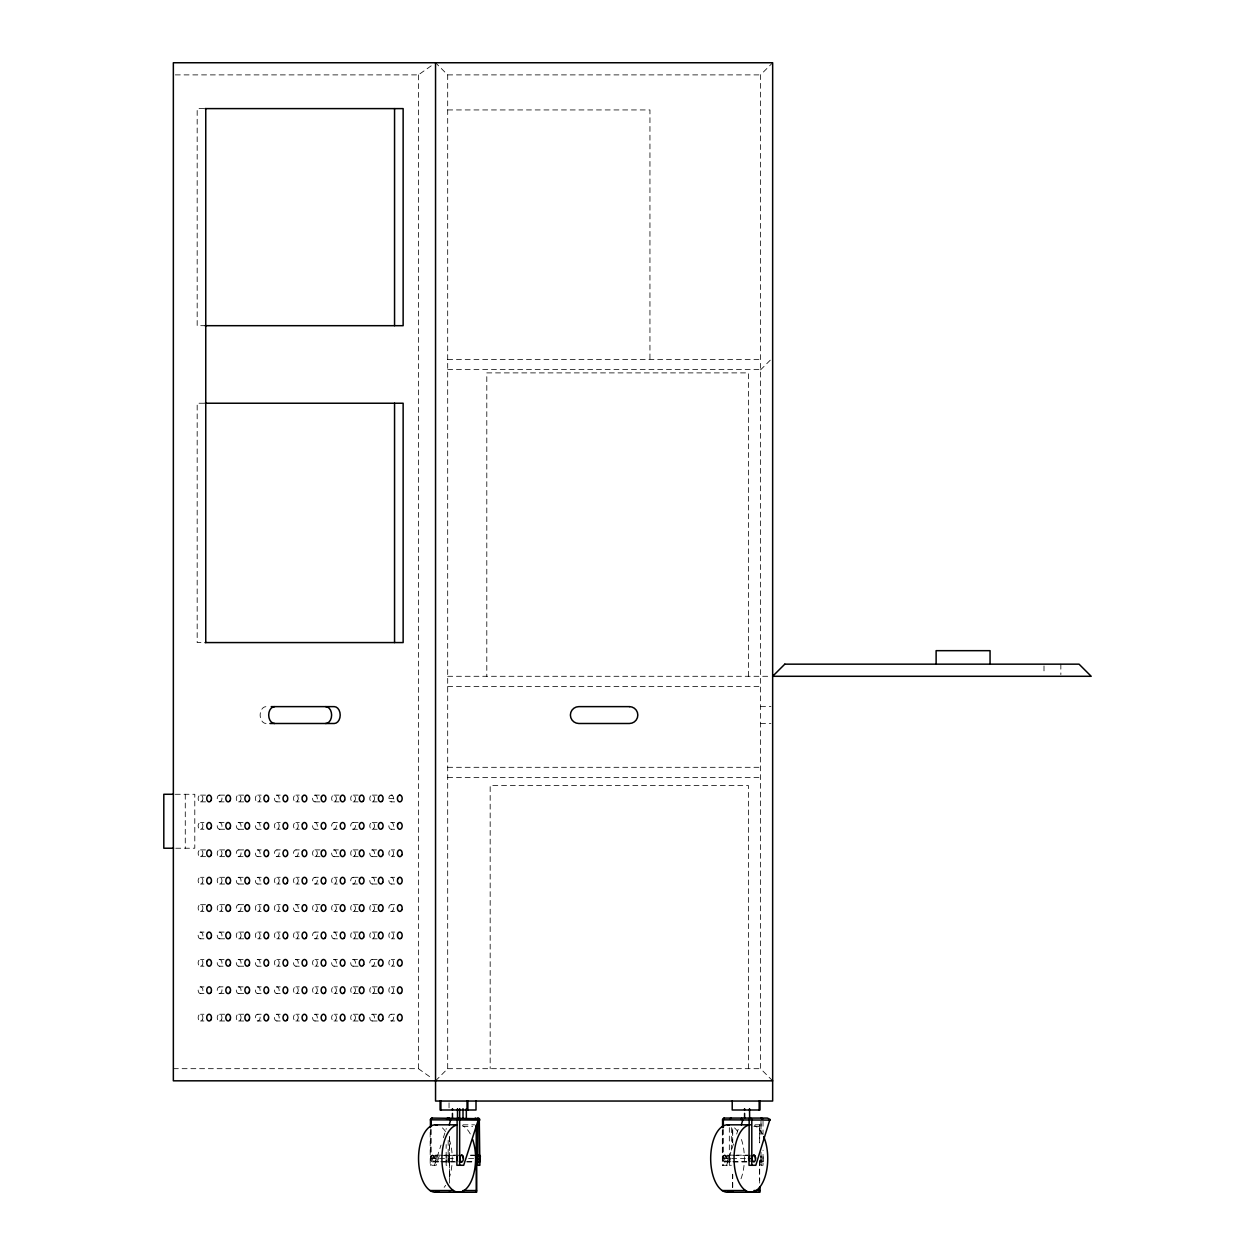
<?xml version="1.0" encoding="UTF-8"?>
<svg xmlns="http://www.w3.org/2000/svg" width="1255" height="1255" viewBox="0 0 1255 1255"><rect width="100%" height="100%" fill="white"/><g stroke="black" fill="none" stroke-linecap="round" stroke-linejoin="round"><path stroke-width="0.75" stroke-dasharray="5 3.75" d="M446.152 1161.659L446.152 1155.227M448.176 1159.024L448.176 1161.91L448.176 1160.749M448.176 1158.067L448.176 1155.165L448.176 1156.326M449.525 1156.875L449.525 1161.754M449.525 1183.12L449.525 1159.557M449.525 1157.518L449.51 1136.591M729.328 1155.73L729.328 1161.455L729.328 1160.42M732.7 1187.497L732.7 1174.46M732.685 1142.615L732.685 1127.884L732.7 1142.881M759.667 1183.12L759.667 1161.252M759.652 1142.615L759.667 1124.825L753.879 1124.825M761.016 1159.024L761.016 1161.91L761.016 1160.749M761.016 1158.067L761.016 1156.326M763.04 1161.659L763.04 1155.165L762.02 1155.165M763.04 1161.346L763.04 1160.42M434.497 1165.283L440.991 1145.078M443.344 1137.736L446.294 1128.543M439.203 1156.106L436.254 1165.283L430.198 1165.283L430.183 1129.516M726.629 1165.283L734.301 1141.407M736.669 1134.065L738.426 1128.543M730.739 1157.941L728.386 1165.283L722.331 1165.283L722.315 1129.516M772.656 1080.822L760.53 1068.68L760.53 74.892L772.656 62.75M435.548 1080.822L447.69 1068.68L447.69 74.892L435.548 62.75M760.53 369.896L772.656 357.801M175.308 74.892L418.386 74.892L433.995 63.848M447.69 74.892L760.53 74.892M204.047 108.605L197.176 108.605L197.176 325.688L205.757 325.688M447.69 109.938L649.949 109.938L649.949 359.401M447.69 359.401L760.53 359.401M447.69 369.519L760.53 369.519M204.047 403.232L197.176 403.232L197.176 642.576L204.047 642.576M447.69 676.288L770.931 676.288M447.69 686.407L760.53 686.407M760.53 706.628L770.931 706.628M760.53 723.492L770.931 723.492M447.69 767.307L760.53 767.307M447.69 777.425L760.53 777.425M175.292 794.274L194.792 794.274L194.792 848.223L175.292 848.223M200.518 795.121L205.663 795.121M219.594 795.121L224.739 795.121M238.654 795.121L243.799 795.121M257.73 795.121L261.166 795.121M276.79 795.121A3.373 2.385 -90 0 1 278.861 800.172A3.373 2.385 -90 0 1 274.735 800.172A3.373 2.385 -90 0 1 276.79 795.121L280.226 795.121M295.866 795.121L299.302 795.121M314.942 795.121A3.373 2.385 -90 0 1 316.997 800.172A3.373 2.385 -90 0 1 312.872 800.172A3.373 2.385 -90 0 1 314.942 795.121L320.088 795.121M334.003 795.121L339.148 795.121M353.079 795.121L358.224 795.121M372.139 795.121L377.3 795.121M394.65 801.867L391.215 801.867A3.373 2.385 90 0 1 388.83 798.494A3.373 2.385 -90 0 1 391.215 795.121L394.65 795.121M388.83 798.494L395.702 798.494M200.518 801.867L205.663 801.867M219.594 801.867A3.373 2.385 90 0 0 221.649 796.815A3.373 2.385 90 0 0 217.523 796.815A3.373 2.385 90 0 0 219.594 801.867L224.739 801.867M238.654 801.867L243.799 801.867M257.73 801.867L261.166 801.867M276.79 801.867L280.226 801.867M295.866 801.867L299.302 801.867M314.942 801.867L320.088 801.867M334.003 801.867L339.148 801.867M353.079 801.867L358.224 801.867M372.139 801.867L377.3 801.867M200.518 822.511L203.953 822.511M219.594 822.511A3.373 2.385 -90 0 1 221.649 827.563A3.373 2.385 -90 0 1 217.523 827.563A3.373 2.385 -90 0 1 219.594 822.511L224.739 822.511M238.654 822.511A3.373 2.385 -90 0 1 240.725 827.563A3.373 2.385 -90 0 1 236.599 827.563A3.373 2.385 -90 0 1 238.654 822.511L243.799 822.511M257.73 822.511A3.373 2.385 -90 0 1 259.785 827.563A3.373 2.385 -90 0 1 255.659 827.563A3.373 2.385 -90 0 1 257.73 822.511L261.166 822.511M276.79 822.511L280.226 822.511M295.866 822.511L299.302 822.511M314.942 822.511A3.373 2.385 -90 0 1 316.997 827.563A3.373 2.385 -90 0 1 312.872 827.563A3.373 2.385 -90 0 1 314.942 822.511L318.362 822.511M334.003 822.511L337.438 822.511M353.079 822.511L358.224 822.511M372.139 822.511L377.3 822.511M391.215 822.511A3.373 2.385 -90 0 1 393.286 827.563A3.373 2.385 -90 0 1 389.144 827.563A3.373 2.385 -90 0 1 391.215 822.511L394.65 822.511M200.518 829.257L203.953 829.257M219.594 829.257L224.739 829.257M238.654 829.257L243.799 829.257M257.73 829.257L261.166 829.257M276.79 829.257L280.226 829.257M295.866 829.257L299.302 829.257M314.942 829.257L318.362 829.257M334.003 829.257A3.373 2.385 90 0 0 336.073 824.19A3.373 2.385 90 0 0 331.947 824.19A3.373 2.385 90 0 0 334.003 829.257L337.438 829.257M353.079 829.257A3.373 2.385 90 0 0 355.134 824.19A3.373 2.385 90 0 0 351.008 824.19A3.373 2.385 90 0 0 353.079 829.257L358.224 829.257M372.139 829.257L377.3 829.257M391.215 829.257L394.65 829.257M200.518 849.902L205.663 849.902M219.594 849.902L224.739 849.902M238.654 849.902L243.799 849.902M257.73 849.902A3.373 2.385 -90 0 1 259.785 854.953A3.373 2.385 -90 0 1 255.659 854.953A3.373 2.385 -90 0 1 257.73 849.902L261.166 849.902M276.79 849.902L280.226 849.902M295.866 849.902L299.302 849.902M314.942 849.902L320.088 849.902M334.003 849.902A3.373 2.385 -90 0 1 336.073 854.953A3.373 2.385 -90 0 1 331.947 854.953A3.373 2.385 -90 0 1 334.003 849.902L339.148 849.902M353.079 849.902L358.224 849.902M372.139 849.902A3.373 2.385 -90 0 1 374.21 854.953A3.373 2.385 -90 0 1 370.084 854.953A3.373 2.385 -90 0 1 372.139 849.902L377.3 849.902M391.215 849.902L394.65 849.902M200.518 856.647L205.663 856.647M219.594 856.647L224.739 856.647M238.654 856.647A3.373 2.385 90 0 0 240.725 851.58A3.373 2.385 90 0 0 236.599 851.58A3.373 2.385 90 0 0 238.654 856.647L243.799 856.647M257.73 856.647L261.166 856.647M276.79 856.647A3.373 2.385 90 0 0 278.861 851.58A3.373 2.385 90 0 0 274.735 851.58A3.373 2.385 90 0 0 276.79 856.647L280.226 856.647M295.866 856.647A3.373 2.385 90 0 0 297.937 851.58A3.373 2.385 90 0 0 293.796 851.58A3.373 2.385 90 0 0 295.866 856.647L299.302 856.647M314.942 856.647L320.088 856.647M334.003 856.647L339.148 856.647M353.079 856.647L358.224 856.647M372.139 856.647L377.3 856.647M391.215 856.647L394.65 856.647M200.518 877.292L203.953 877.292M219.594 877.292L224.739 877.292M238.654 877.292A3.373 2.385 -90 0 1 240.725 882.343A3.373 2.385 -90 0 1 236.599 882.343A3.373 2.385 -90 0 1 238.654 877.292L243.799 877.292M257.73 877.292A3.373 2.385 -90 0 1 259.785 882.343A3.373 2.385 -90 0 1 255.659 882.343A3.373 2.385 -90 0 1 257.73 877.292L261.166 877.292M276.79 877.292L280.226 877.292M295.866 877.292L299.302 877.292M314.942 877.292L318.362 877.292M334.003 877.292L337.438 877.292M353.079 877.292L358.224 877.292M372.139 877.292A3.373 2.385 -90 0 1 374.21 882.343A3.373 2.385 -90 0 1 370.084 882.343A3.373 2.385 -90 0 1 372.139 877.292L377.3 877.292M391.215 877.292A3.373 2.385 -90 0 1 393.286 882.343A3.373 2.385 -90 0 1 389.144 882.343A3.373 2.385 -90 0 1 391.215 877.292L394.65 877.292M200.518 884.038L203.953 884.038M219.594 884.038L224.739 884.038M238.654 884.038L243.799 884.038M257.73 884.038L261.166 884.038M276.79 884.038L280.226 884.038M295.866 884.038L299.302 884.038M314.942 884.038A3.373 2.385 90 0 0 316.997 878.971A3.373 2.385 90 0 0 312.872 878.971A3.373 2.385 90 0 0 314.942 884.038L318.362 884.038M334.003 884.038L337.438 884.038M353.079 884.038A3.373 2.385 90 0 0 355.134 878.971A3.373 2.385 90 0 0 351.008 878.971A3.373 2.385 90 0 0 353.079 884.038L358.224 884.038M372.139 884.038L377.3 884.038M391.215 884.038L394.65 884.038M200.518 904.682L205.663 904.682M219.594 904.682L224.739 904.682M238.654 904.682L243.799 904.682M257.73 904.682L261.166 904.682M276.79 904.682L280.226 904.682M295.866 904.682A3.373 2.385 -90 0 1 297.937 909.734A3.373 2.385 -90 0 1 293.796 909.734A3.373 2.385 -90 0 1 295.866 904.682L299.302 904.682M314.942 904.682L320.088 904.682M334.003 904.682L339.148 904.682M353.079 904.682L358.224 904.682M372.139 904.682L377.3 904.682M391.215 904.682L394.65 904.682M200.518 911.428L203.953 911.428M219.594 911.428L223.013 911.428M238.654 911.428A3.373 2.385 90 0 0 240.725 906.361A3.373 2.385 90 0 0 236.599 906.361A3.373 2.385 90 0 0 238.654 911.428L243.799 911.428M257.73 911.428L261.166 911.428M276.79 911.428L280.226 911.428M295.866 911.428L299.302 911.428M314.942 911.428L318.362 911.428M334.003 911.428L337.438 911.428M353.079 911.428L358.224 911.428M372.139 911.428L377.3 911.428M391.215 911.428A3.373 2.385 90 0 0 393.286 906.361A3.373 2.385 90 0 0 389.144 906.361A3.373 2.385 90 0 0 391.215 911.428L394.65 911.428M200.518 932.073A3.373 2.385 -90 0 1 202.588 937.124A3.373 2.385 -90 0 1 198.447 937.124A3.373 2.385 -90 0 1 200.518 932.073L203.953 932.073M219.594 932.073A3.373 2.385 -90 0 1 221.649 937.124A3.373 2.385 -90 0 1 217.523 937.124A3.373 2.385 -90 0 1 219.594 932.073L224.739 932.073M238.654 932.073L243.799 932.073M257.73 932.073L261.166 932.073M276.79 932.073L280.226 932.073M295.866 932.073L299.302 932.073M314.942 932.073L318.362 932.073M334.003 932.073A3.373 2.385 -90 0 1 336.073 937.124A3.373 2.385 -90 0 1 331.947 937.124A3.373 2.385 -90 0 1 334.003 932.073L337.438 932.073M353.079 932.073L358.224 932.073M372.139 932.073L377.3 932.073M391.215 932.073L394.65 932.073M200.518 938.818L203.953 938.818M219.594 938.818L224.739 938.818M238.654 938.818L243.799 938.818M257.73 938.818L261.166 938.818M276.79 938.818L280.226 938.818M295.866 938.818L299.302 938.818M314.942 938.818A3.373 2.385 90 0 0 316.997 933.751A3.373 2.385 90 0 0 312.872 933.751A3.373 2.385 90 0 0 314.942 938.818L318.362 938.818M334.003 938.818L337.438 938.818M353.079 938.818L358.224 938.818M372.139 938.818L377.3 938.818M391.215 938.818L394.65 938.818M200.518 959.463L203.953 959.463M219.594 959.463A3.373 2.385 -90 0 1 221.649 964.515A3.373 2.385 -90 0 1 217.523 964.515A3.373 2.385 -90 0 1 219.594 959.463L224.739 959.463M238.654 959.463A3.373 2.385 -90 0 1 240.725 964.515A3.373 2.385 -90 0 1 236.599 964.515A3.373 2.385 -90 0 1 238.654 959.463L243.799 959.463M257.73 959.463A3.373 2.385 -90 0 1 259.785 964.515A3.373 2.385 -90 0 1 255.659 964.515A3.373 2.385 -90 0 1 257.73 959.463L261.166 959.463M276.79 959.463L280.226 959.463M295.866 959.463A3.373 2.385 -90 0 1 297.937 964.515A3.373 2.385 -90 0 1 293.796 964.515A3.373 2.385 -90 0 1 295.866 959.463L299.302 959.463M314.942 959.463L318.362 959.463M334.003 959.463A3.373 2.385 -90 0 1 336.073 964.515A3.373 2.385 -90 0 1 331.947 964.515A3.373 2.385 -90 0 1 334.003 959.463L337.438 959.463M353.079 959.463A3.373 2.385 -90 0 1 355.134 964.515A3.373 2.385 -90 0 1 351.008 964.515A3.373 2.385 -90 0 1 353.079 959.463L358.224 959.463M372.139 959.463L377.3 959.463M391.215 959.463L394.65 959.463M200.518 966.209L203.953 966.209M219.594 966.209L223.013 966.209M238.654 966.209L243.799 966.209M257.73 966.209L261.166 966.209M276.79 966.209L280.226 966.209M295.866 966.209L299.302 966.209M314.942 966.209L318.362 966.209M334.003 966.209L337.438 966.209M353.079 966.209L358.224 966.209M372.139 966.209A3.373 2.385 90 0 0 374.21 961.142A3.373 2.385 90 0 0 370.084 961.142A3.373 2.385 90 0 0 372.139 966.209L377.3 966.209M391.215 966.209L394.65 966.209M200.518 986.854A3.373 2.385 -90 0 1 202.588 991.905A3.373 2.385 -90 0 1 198.447 991.905A3.373 2.385 -90 0 1 200.518 986.854L203.953 986.854M219.594 986.854L223.013 986.854M238.654 986.854A3.373 2.385 -90 0 1 240.725 991.905A3.373 2.385 -90 0 1 236.599 991.905A3.373 2.385 -90 0 1 238.654 986.854L243.799 986.854M257.73 986.854A3.373 2.385 -90 0 1 259.785 991.905A3.373 2.385 -90 0 1 255.659 991.905A3.373 2.385 -90 0 1 257.73 986.854L261.166 986.854M276.79 986.854A3.373 2.385 -90 0 1 278.861 991.905A3.373 2.385 -90 0 1 274.735 991.905A3.373 2.385 -90 0 1 276.79 986.854L280.226 986.854M295.866 986.854L299.302 986.854M314.942 986.854L318.362 986.854M334.003 986.854L337.438 986.854M353.079 986.854L358.224 986.854M372.139 986.854L377.3 986.854M391.215 986.854L394.65 986.854M200.518 993.599L203.953 993.599M219.594 993.599A3.373 2.385 90 0 0 221.649 988.532A3.373 2.385 90 0 0 217.523 988.532A3.373 2.385 90 0 0 219.594 993.599L224.739 993.599M238.654 993.599L243.799 993.599M257.73 993.599L261.166 993.599M276.79 993.599L280.226 993.599M295.866 993.599L299.302 993.599M314.942 993.599L318.362 993.599M334.003 993.599L337.438 993.599M353.079 993.599L358.224 993.599M372.139 993.599L377.3 993.599M391.215 993.599L394.65 993.599M200.518 1014.244L203.953 1014.244M219.594 1014.244L224.739 1014.244M238.654 1014.244L243.799 1014.244M257.73 1014.244L261.166 1014.244M276.79 1014.244A3.373 2.385 -90 0 1 278.861 1019.295A3.373 2.385 -90 0 1 274.735 1019.295A3.373 2.385 -90 0 1 276.79 1014.244L280.226 1014.244M295.866 1014.244L299.302 1014.244M314.942 1014.244A3.373 2.385 -90 0 1 316.997 1019.295A3.373 2.385 -90 0 1 312.872 1019.295A3.373 2.385 -90 0 1 314.942 1014.244L318.362 1014.244M334.003 1014.244L337.438 1014.244M353.079 1014.244L358.224 1014.244M372.139 1014.244A3.373 2.385 -90 0 1 374.21 1019.295A3.373 2.385 -90 0 1 370.084 1019.295A3.373 2.385 -90 0 1 372.139 1014.244L377.3 1014.244M391.215 1014.244L394.65 1014.244M200.518 1020.99L203.953 1020.99M219.594 1020.99L224.739 1020.99M238.654 1020.99L243.799 1020.99M257.73 1020.99A3.373 2.385 90 0 0 259.785 1015.923A3.373 2.385 90 0 0 255.659 1015.923A3.373 2.385 90 0 0 257.73 1020.99L261.166 1020.99M276.79 1020.99L280.226 1020.99M295.866 1020.99L299.302 1020.99M314.942 1020.99L318.362 1020.99M334.003 1020.99L337.438 1020.99M353.079 1020.99L358.224 1020.99M372.139 1020.99L377.3 1020.99M391.215 1020.99A3.373 2.385 90 0 0 393.286 1015.923A3.373 2.385 90 0 0 389.144 1015.923A3.373 2.385 90 0 0 391.215 1020.99L394.65 1020.99M173.347 1068.68L418.386 1068.68L430.873 1077.512M447.69 1068.68L760.53 1068.68M463.001 1124.825L474.563 1124.825M463.001 1126.551L472.633 1126.551M753.879 1126.551L759.667 1126.551M455.832 1161.91L432.473 1161.91A3.373 1.679 90 0 1 430.794 1158.538A3.373 1.679 90 0 1 432.473 1155.165L458.765 1155.165M470.5 1155.165L474.563 1155.165M746.976 1161.91L724.606 1161.91A3.373 1.679 90 0 1 722.927 1158.538A3.373 1.679 90 0 1 724.606 1155.165L735.32 1155.165M736.544 1155.165L750.898 1155.165M438.764 1161.738L434.858 1161.738A3.373 1.679 -90 0 1 433.791 1157.471A3.373 1.679 -90 0 1 435.924 1155.337L459.283 1155.337M470.719 1155.337L476.492 1155.337M730.896 1161.738L726.99 1161.738A3.373 1.679 -90 0 1 725.923 1157.471A3.373 1.679 -90 0 1 728.057 1155.337L731.947 1155.337M733.893 1155.337L751.416 1155.337M430.794 1158.538L455.518 1158.538M468.633 1158.538L477.982 1158.538M722.927 1158.538L746.647 1158.538M440.709 1161.738L458.216 1161.738M466.86 1161.738L476.492 1161.738M732.842 1161.738L750.349 1161.738M466.75 1161.91L474.563 1161.91M759.291 1161.91L763.04 1161.91M731.351 1165.283L729.328 1165.283L729.328 1127.633M761.016 1155.698L761.016 1165.283L763.04 1165.283L763.04 1150.223M759.667 1124.825L759.667 1142.881M732.685 1187.34L732.685 1174.194M446.152 1160.42L446.152 1161.346M1060.851 664.162L1060.851 674.562M1044.003 665.887L1044.003 674.562M763.024 1121.201L763.024 1134.614M761.016 1123.868L761.016 1133.281M761.016 1152.106L761.016 1165.283M761.001 1121.201L761.001 1134.614M759.652 1160.216L759.652 1180.249M748.388 676.288L748.388 372.892L486.799 372.892L486.799 676.288M748.388 1068.68L748.388 785.52L490.172 785.52L490.172 1068.68M731.351 1127.633L731.351 1153.784M723.335 1129.516L723.335 1165.283M722.582 1129.516L722.582 1165.283M449.525 1136.826L449.51 1180.249M449.039 1102.831L449.039 1108.212M448.176 1140.371L448.176 1165.283L446.152 1165.283L446.152 1144.576M431.187 1129.516L431.187 1165.283M430.449 1129.516L430.449 1165.283M418.386 74.892L418.386 1068.68M185.269 794.274L185.269 848.223M728.057 1155.337A3.373 1.679 90 0 1 729.124 1159.604A3.373 1.679 90 0 1 726.99 1161.738M724.606 1155.165A3.373 1.679 90 0 1 726.3 1158.538M723.413 1156.153A3.373 1.679 -90 0 1 725.798 1156.153A3.373 1.679 -90 0 1 725.798 1160.922A3.373 1.679 -90 0 1 723.413 1160.922M762.413 1133.955A33.712 16.848 90 0 0 756.2 1126.551A33.712 16.848 -90 0 0 754.428 1125.578M734.536 1127.884A33.712 16.848 -90 0 1 737.658 1131.602M741.438 1139.493A33.712 16.848 -90 0 1 740.419 1180.249M435.924 1155.337A3.373 1.679 90 0 1 436.991 1159.604A3.373 1.679 90 0 1 434.858 1161.738M432.473 1155.165A3.373 1.679 90 0 1 434.152 1158.538M431.281 1156.153A3.373 1.679 -90 0 1 433.665 1156.153A3.373 1.679 -90 0 1 433.665 1160.922A3.373 1.679 -90 0 1 431.281 1160.922M470.28 1133.955A33.712 16.848 90 0 0 464.052 1126.551A33.712 16.848 -90 0 0 462.295 1125.578M442.403 1127.884A33.712 16.848 -90 0 1 445.525 1131.602M449.29 1139.493A33.712 16.848 -90 0 1 449.384 1177.331M445.651 1185.285A33.712 16.848 -90 0 1 444.145 1187.34M266.076 723.492A8.424 5.961 -90 0 1 260.114 715.052A8.424 5.961 -90 0 1 266.076 706.628M391.215 795.121A3.373 2.385 -90 0 1 393.599 798.494A3.373 2.385 -90 0 1 391.215 801.867M727.524 1160.985A3.373 1.679 -90 0 0 726.833 1155.306A3.373 1.679 -90 0 0 724.715 1159.338A3.373 1.679 -90 0 0 727.524 1160.985M435.391 1160.985A3.373 1.679 -90 0 0 434.701 1155.306A3.373 1.679 -90 0 0 432.583 1159.338A3.373 1.679 -90 0 0 435.391 1160.985M202.196 800.878A3.373 2.385 -90 0 0 201.129 795.231A3.373 2.385 -90 0 0 198.212 799.372A3.373 2.385 -90 0 0 202.196 800.878M202.196 828.269A3.373 2.385 -90 0 0 201.129 822.621A3.373 2.385 -90 0 0 198.212 826.763A3.373 2.385 -90 0 0 202.196 828.269M202.196 910.44A3.373 2.385 -90 0 0 201.129 904.792A3.373 2.385 -90 0 0 198.212 908.934A3.373 2.385 -90 0 0 202.196 910.44M297.545 828.269A3.373 2.385 -90 0 0 296.478 822.621A3.373 2.385 -90 0 0 293.56 826.763A3.373 2.385 -90 0 0 297.545 828.269M297.545 883.049A3.373 2.385 -90 0 0 296.478 877.402A3.373 2.385 -90 0 0 293.56 881.543A3.373 2.385 -90 0 0 297.545 883.049M297.545 800.878A3.373 2.385 -90 0 0 296.478 795.231A3.373 2.385 -90 0 0 293.56 799.372A3.373 2.385 -90 0 0 297.545 800.878M202.196 965.221A3.373 2.385 -90 0 0 201.129 959.573A3.373 2.385 -90 0 0 198.212 963.699A3.373 2.385 -90 0 0 202.196 965.221M202.196 883.049A3.373 2.385 -90 0 0 201.129 877.402A3.373 2.385 -90 0 0 198.212 881.543A3.373 2.385 -90 0 0 202.196 883.049M221.272 1020.001A3.373 2.385 -90 0 0 220.205 1014.354A3.373 2.385 -90 0 0 217.288 1018.48A3.373 2.385 -90 0 0 221.272 1020.001M221.272 855.659A3.373 2.385 -90 0 0 220.205 850.012A3.373 2.385 -90 0 0 217.288 854.153A3.373 2.385 -90 0 0 221.272 855.659M202.196 855.659A3.373 2.385 -90 0 0 201.129 850.012A3.373 2.385 -90 0 0 198.212 854.153A3.373 2.385 -90 0 0 202.196 855.659M278.485 910.44A3.373 2.385 -90 0 0 277.418 904.792A3.373 2.385 -90 0 0 274.5 908.934A3.373 2.385 -90 0 0 278.485 910.44M221.272 910.44A3.373 2.385 -90 0 0 220.205 904.792A3.373 2.385 -90 0 0 217.288 908.934A3.373 2.385 -90 0 0 221.272 910.44M202.196 1020.001A3.373 2.385 -90 0 0 201.129 1014.354A3.373 2.385 -90 0 0 198.212 1018.48A3.373 2.385 -90 0 0 202.196 1020.001M221.272 883.049A3.373 2.385 -90 0 0 220.205 877.402A3.373 2.385 -90 0 0 217.288 881.543A3.373 2.385 -90 0 0 221.272 883.049M316.621 992.611A3.373 2.385 -90 0 0 315.554 986.963A3.373 2.385 -90 0 0 312.636 991.089A3.373 2.385 -90 0 0 316.621 992.611M240.348 800.878A3.373 2.385 -90 0 0 239.281 795.231A3.373 2.385 -90 0 0 236.348 799.372A3.373 2.385 -90 0 0 240.348 800.878M259.409 937.83A3.373 2.385 -90 0 0 258.342 932.183A3.373 2.385 -90 0 0 255.424 936.324A3.373 2.385 -90 0 0 259.409 937.83M297.545 992.611A3.373 2.385 -90 0 0 296.478 986.963A3.373 2.385 -90 0 0 293.56 991.089A3.373 2.385 -90 0 0 297.545 992.611M373.833 828.269A3.373 2.385 -90 0 0 372.766 822.621A3.373 2.385 -90 0 0 369.849 826.763A3.373 2.385 -90 0 0 373.833 828.269M316.621 965.221A3.373 2.385 -90 0 0 315.554 959.573A3.373 2.385 -90 0 0 312.636 963.699A3.373 2.385 -90 0 0 316.621 965.221M335.697 800.878A3.373 2.385 -90 0 0 334.63 795.231A3.373 2.385 -90 0 0 331.697 799.372A3.373 2.385 -90 0 0 335.697 800.878M259.409 800.878A3.373 2.385 -90 0 0 258.342 795.231A3.373 2.385 -90 0 0 255.424 799.372A3.373 2.385 -90 0 0 259.409 800.878M354.757 910.44A3.373 2.385 -90 0 0 353.69 904.792A3.373 2.385 -90 0 0 350.773 908.934A3.373 2.385 -90 0 0 354.757 910.44M354.757 800.878A3.373 2.385 -90 0 0 353.69 795.231A3.373 2.385 -90 0 0 350.773 799.372A3.373 2.385 -90 0 0 354.757 800.878M240.348 937.83A3.373 2.385 -90 0 0 239.281 932.183A3.373 2.385 -90 0 0 236.348 936.324A3.373 2.385 -90 0 0 240.348 937.83M335.697 910.44A3.373 2.385 -90 0 0 334.63 904.792A3.373 2.385 -90 0 0 331.697 908.934A3.373 2.385 -90 0 0 335.697 910.44M354.757 937.83A3.373 2.385 -90 0 0 353.69 932.183A3.373 2.385 -90 0 0 350.773 936.324A3.373 2.385 -90 0 0 354.757 937.83M335.697 1020.001A3.373 2.385 -90 0 0 334.63 1014.354A3.373 2.385 -90 0 0 331.697 1018.48A3.373 2.385 -90 0 0 335.697 1020.001M240.348 1020.001A3.373 2.385 -90 0 0 239.281 1014.354A3.373 2.385 -90 0 0 236.348 1018.48A3.373 2.385 -90 0 0 240.348 1020.001M354.757 855.659A3.373 2.385 -90 0 0 353.69 850.012A3.373 2.385 -90 0 0 350.773 854.153A3.373 2.385 -90 0 0 354.757 855.659M259.409 910.44A3.373 2.385 -90 0 0 258.342 904.792A3.373 2.385 -90 0 0 255.424 908.934A3.373 2.385 -90 0 0 259.409 910.44M335.697 992.611A3.373 2.385 -90 0 0 334.63 986.963A3.373 2.385 -90 0 0 331.697 991.089A3.373 2.385 -90 0 0 335.697 992.611M278.485 883.049A3.373 2.385 -90 0 0 277.418 877.402A3.373 2.385 -90 0 0 274.5 881.543A3.373 2.385 -90 0 0 278.485 883.049M316.621 855.659A3.373 2.385 -90 0 0 315.554 850.012A3.373 2.385 -90 0 0 312.636 854.153A3.373 2.385 -90 0 0 316.621 855.659M354.757 992.611A3.373 2.385 -90 0 0 353.69 986.963A3.373 2.385 -90 0 0 350.773 991.089A3.373 2.385 -90 0 0 354.757 992.611M316.621 910.44A3.373 2.385 -90 0 0 315.554 904.792A3.373 2.385 -90 0 0 312.636 908.934A3.373 2.385 -90 0 0 316.621 910.44M278.485 965.221A3.373 2.385 -90 0 0 277.418 959.573A3.373 2.385 -90 0 0 274.5 963.699A3.373 2.385 -90 0 0 278.485 965.221M278.485 937.83A3.373 2.385 -90 0 0 277.418 932.183A3.373 2.385 -90 0 0 274.5 936.324A3.373 2.385 -90 0 0 278.485 937.83M297.545 937.83A3.373 2.385 -90 0 0 296.478 932.183A3.373 2.385 -90 0 0 293.56 936.324A3.373 2.385 -90 0 0 297.545 937.83M335.697 883.049A3.373 2.385 -90 0 0 334.63 877.402A3.373 2.385 -90 0 0 331.697 881.543A3.373 2.385 -90 0 0 335.697 883.049M354.757 1020.001A3.373 2.385 -90 0 0 353.69 1014.354A3.373 2.385 -90 0 0 350.773 1018.48A3.373 2.385 -90 0 0 354.757 1020.001M392.909 855.659A3.373 2.385 -90 0 0 391.827 850.012A3.373 2.385 -90 0 0 388.909 854.153A3.373 2.385 -90 0 0 392.909 855.659M392.909 965.221A3.373 2.385 -90 0 0 391.827 959.573A3.373 2.385 -90 0 0 388.909 963.699A3.373 2.385 -90 0 0 392.909 965.221M373.833 992.611A3.373 2.385 -90 0 0 372.766 986.963A3.373 2.385 -90 0 0 369.849 991.089A3.373 2.385 -90 0 0 373.833 992.611M373.833 800.878A3.373 2.385 -90 0 0 372.766 795.231A3.373 2.385 -90 0 0 369.849 799.372A3.373 2.385 -90 0 0 373.833 800.878M373.833 937.83A3.373 2.385 -90 0 0 372.766 932.183A3.373 2.385 -90 0 0 369.849 936.324A3.373 2.385 -90 0 0 373.833 937.83M373.833 910.44A3.373 2.385 -90 0 0 372.766 904.792A3.373 2.385 -90 0 0 369.849 908.934A3.373 2.385 -90 0 0 373.833 910.44M392.909 992.611A3.373 2.385 -90 0 0 391.827 986.963A3.373 2.385 -90 0 0 388.909 991.089A3.373 2.385 -90 0 0 392.909 992.611M392.909 937.83A3.373 2.385 -90 0 0 391.827 932.183A3.373 2.385 -90 0 0 388.909 936.324A3.373 2.385 -90 0 0 392.909 937.83M278.485 828.269A3.373 2.385 -90 0 0 277.418 822.621A3.373 2.385 -90 0 0 274.5 826.763A3.373 2.385 -90 0 0 278.485 828.269M297.545 1020.001A3.373 2.385 -90 0 0 296.478 1014.354A3.373 2.385 -90 0 0 293.56 1018.48A3.373 2.385 -90 0 0 297.545 1020.001"/><path stroke-width="1.5" d="M452.459 1108.651L452.459 1110M476.508 1156.875L476.492 1192.25L435.469 1192.25M476.476 1152.937L476.492 1124.825L476.492 1158.522M476.492 1155.824L476.492 1156.545M479.865 1160.42C480.869 1163.542 475.582 1161.722 477.841 1159.024M477.841 1156.326C478.359 1153.878 481.606 1155.18 479.865 1158.067M479.865 1161.659L479.865 1157.879M744.591 1108.651L744.591 1110M727.602 1192.25L759.667 1192.25L759.667 1187.497M450.576 1120.103L449.227 1124.872M742.709 1120.103L741.36 1124.872M722.582 1127.633L722.582 1120.103A2.024 1.757 -90 0 1 724.339 1118.08L767.385 1118.08L769.943 1119.334L755.824 1165.283L749.015 1165.283L749.172 1119.742M448.945 1118.989L449.557 1118.08M741.077 1118.989L741.689 1118.08M446.482 1118.989L448.161 1118.08M729.657 1118.989L731.351 1118.174A2.024 2.024 0 0 0 729.814 1118.785M457.149 1119.821L456.883 1165.283L463.691 1165.283L477.857 1121.201L477.559 1118.989L475.253 1118.08M749.282 1119.821L749.015 1120.103A2.024 1.004 90 0 1 750.035 1118.08A2.024 1.757 -90 0 1 751.792 1120.103L751.792 1165.283M457.244 1120.025L456.883 1120.103A2.024 1.004 90 0 1 457.902 1118.08A2.024 1.757 -90 0 1 459.644 1120.103L459.644 1165.283M205.004 108.605L403.137 108.605L403.137 325.688L205.004 325.688M205.004 403.232L403.137 403.232L403.137 642.576L205.004 642.576M271.221 706.628L334.238 706.628A8.424 5.961 90 0 1 340.199 715.052A8.424 5.961 90 0 1 334.238 723.492L269.919 723.492M173.567 794.274L163.809 794.274L163.809 848.223L173.567 848.223M772.656 1080.822L173.347 1080.822L173.347 62.75L772.656 62.75L772.656 1101.043L435.548 1101.043L435.548 62.75M430.449 1127.633L430.449 1120.103A2.024 1.757 -90 0 1 432.206 1118.08L479.269 1118.676L479.865 1165.283L477.841 1165.283L477.841 1118.268M770.146 1120.103L722.488 1119.821M435.312 1124.825L456.726 1124.825M727.445 1124.825L750.804 1124.825M476.116 1158.538L479.865 1158.538M748.466 1158.538L752.122 1158.538A3.373 1.679 90 0 1 753.8 1155.165A3.373 1.679 -90 0 1 755.494 1158.538A3.373 1.679 -90 0 1 753.8 1161.91A3.373 1.679 90 0 1 752.122 1158.538M460.789 1161.91L461.667 1161.91A3.373 1.679 -90 0 0 463.362 1158.538A3.373 1.679 90 0 0 461.667 1155.165A3.373 1.679 90 0 0 459.989 1158.538A3.373 1.679 90 0 0 461.667 1161.91M437.132 1125.013A33.712 16.848 90 0 0 418.919 1151.447A33.712 16.848 90 0 0 430.089 1190.54L453.447 1190.54A33.712 16.848 90 0 0 472.209 1178.822A33.712 16.848 90 0 0 472.649 1139.493M463.017 1190.54L476.492 1190.54L476.476 1163.84M729.281 1125.013A33.712 16.848 90 0 0 711.052 1151.447A33.712 16.848 90 0 0 722.221 1190.54L745.58 1190.54A33.712 16.848 90 0 0 764.875 1177.331A33.712 16.848 90 0 0 763.683 1136.591M753.894 1190.54L759.667 1190.54M762.695 1118.989L761.016 1118.174A2.024 2.024 0 0 1 762.538 1118.785M430.339 1119.821L479.849 1120.103A2.024 2.024 0 0 0 477.841 1118.08L477.841 1118.174M759.667 1192.25L759.667 1187.34M476.492 1192.25L476.492 1190.43M448.176 1118.785L448.176 1118.174A2.024 2.024 0 0 0 446.655 1118.785M990.054 664.162L990.054 650.67L936.12 650.67L936.12 664.162M760.012 1101.043L760.012 1110L732.214 1110L732.214 1101.043M759.165 1101.043L759.165 1110M749.517 1108.651L749.643 1118.08M744.591 1113.373L744.591 1118.08M723.335 1127.633L723.335 1120.103A2.024 1.004 90 0 1 724.339 1118.08M476.006 1101.043L476.006 1110L440.081 1110L440.081 1101.043M467.864 1101.043L467.864 1110M467.033 1101.043L467.033 1110M466.342 1108.651L466.342 1118.08M463.001 1108.651L463.001 1118.08M459.675 1108.651L459.675 1118.08M457.51 1108.651L457.51 1118.08M452.459 1113.373L452.459 1118.08M440.913 1101.043L440.913 1110M431.187 1125.751L431.187 1120.103A2.024 1.004 90 0 1 432.206 1118.08M394.556 108.605L394.556 325.688M394.556 403.232L394.556 642.576M205.757 108.605L205.757 642.576M749.894 1161.252A3.373 1.679 -90 0 1 749.91 1155.792M753.8 1155.165A3.373 1.679 90 0 1 755.494 1158.538M752.608 1160.922A3.373 1.679 -90 0 1 752.608 1156.153M731.226 1191.434A33.712 16.848 -90 0 1 722.221 1190.54M745.58 1190.54A33.712 16.848 -90 0 1 734.128 1155.055A33.712 16.848 -90 0 1 748.984 1125.045M457.385 1160.499A3.373 1.679 -90 0 1 457.4 1156.545M461.667 1155.165A3.373 1.679 -90 0 1 463.362 1158.538M460.475 1160.922A3.373 1.679 -90 0 1 460.475 1156.153M439.093 1191.434A33.712 16.848 -90 0 1 430.089 1190.54M453.447 1190.54A33.712 16.848 -90 0 1 441.995 1155.055A33.712 16.848 -90 0 1 456.851 1125.045M274.657 723.492A8.424 5.961 -90 0 1 268.696 715.052A8.424 5.961 -90 0 1 274.657 706.628M325.657 706.628A8.424 5.961 -90 0 1 331.618 715.052A8.424 5.961 -90 0 1 325.657 723.492M449.525 1191.497L449.525 1191.434M732.7 1191.497L732.7 1191.434M784.799 664.162L772.656 676.288L1091.191 676.288L1079.049 664.162L784.799 664.162M629.398 706.628L578.822 706.628A8.424 8.424 0 0 0 570.398 715.052A8.424 8.424 0 0 0 578.822 723.492L629.398 723.492A8.424 8.424 0 0 0 637.822 715.052A8.424 8.424 0 0 0 629.398 706.628M302.377 851.58A3.373 2.385 90 0 0 304.447 856.647A3.373 2.385 90 0 0 306.518 851.58A3.373 2.385 90 0 0 302.377 851.58M211.169 800.172A3.373 2.385 -90 0 0 209.099 795.121A3.373 2.385 -90 0 0 207.028 800.172A3.373 2.385 -90 0 0 211.169 800.172M210.777 828.269A3.373 2.385 -90 0 0 209.711 822.621A3.373 2.385 -90 0 0 206.793 826.763A3.373 2.385 -90 0 0 210.777 828.269M207.028 906.361A3.373 2.385 90 0 0 209.099 911.428A3.373 2.385 90 0 0 211.169 906.361A3.373 2.385 90 0 0 207.028 906.361M229.853 965.221A3.373 2.385 -90 0 0 228.787 959.573A3.373 2.385 -90 0 0 225.869 963.699A3.373 2.385 -90 0 0 229.853 965.221M302.377 824.19A3.373 2.385 90 0 0 304.447 829.257A3.373 2.385 90 0 0 306.518 824.19A3.373 2.385 90 0 0 302.377 824.19M306.518 882.343A3.373 2.385 -90 0 0 304.447 877.292A3.373 2.385 -90 0 0 302.377 882.343A3.373 2.385 -90 0 0 306.518 882.343M229.853 828.269A3.373 2.385 -90 0 0 228.787 822.621A3.373 2.385 -90 0 0 225.869 826.763A3.373 2.385 -90 0 0 229.853 828.269M302.377 796.815A3.373 2.385 90 0 0 304.447 801.867A3.373 2.385 90 0 0 306.518 796.815A3.373 2.385 90 0 0 302.377 796.815M207.028 961.142A3.373 2.385 90 0 0 209.099 966.209A3.373 2.385 90 0 0 211.169 961.142A3.373 2.385 90 0 0 207.028 961.142M211.169 882.343A3.373 2.385 -90 0 0 209.099 877.292A3.373 2.385 -90 0 0 207.028 882.343A3.373 2.385 -90 0 0 211.169 882.343M210.777 937.83A3.373 2.385 -90 0 0 209.711 932.183A3.373 2.385 -90 0 0 206.793 936.324A3.373 2.385 -90 0 0 210.777 937.83M229.853 1020.001A3.373 2.385 -90 0 0 228.787 1014.354A3.373 2.385 -90 0 0 225.869 1018.48A3.373 2.385 -90 0 0 229.853 1020.001M226.104 851.58A3.373 2.385 90 0 0 228.175 856.647A3.373 2.385 90 0 0 230.23 851.58A3.373 2.385 90 0 0 226.104 851.58M229.853 937.83A3.373 2.385 -90 0 0 228.787 932.183A3.373 2.385 -90 0 0 225.869 936.324A3.373 2.385 -90 0 0 229.853 937.83M287.442 800.172A3.373 2.385 -90 0 0 285.371 795.121A3.373 2.385 -90 0 0 283.316 800.172A3.373 2.385 -90 0 0 287.442 800.172M230.23 991.905A3.373 2.385 -90 0 0 228.175 986.854A3.373 2.385 -90 0 0 226.104 991.905A3.373 2.385 -90 0 0 230.23 991.905M211.169 854.953A3.373 2.385 -90 0 0 209.099 849.902A3.373 2.385 -90 0 0 207.028 854.953A3.373 2.385 -90 0 0 211.169 854.953M287.066 910.44A3.373 2.385 -90 0 0 285.999 904.792A3.373 2.385 -90 0 0 283.081 908.934A3.373 2.385 -90 0 0 287.066 910.44M229.853 910.44A3.373 2.385 -90 0 0 228.787 904.792A3.373 2.385 -90 0 0 225.869 908.934A3.373 2.385 -90 0 0 229.853 910.44M210.777 1020.001A3.373 2.385 -90 0 0 209.711 1014.354A3.373 2.385 -90 0 0 206.793 1018.48A3.373 2.385 -90 0 0 210.777 1020.001M210.777 992.611A3.373 2.385 -90 0 0 209.711 986.963A3.373 2.385 -90 0 0 206.793 991.089A3.373 2.385 -90 0 0 210.777 992.611M229.853 800.878A3.373 2.385 -90 0 0 228.787 795.231A3.373 2.385 -90 0 0 225.869 799.372A3.373 2.385 -90 0 0 229.853 800.878M229.853 883.049A3.373 2.385 -90 0 0 228.787 877.402A3.373 2.385 -90 0 0 225.869 881.543A3.373 2.385 -90 0 0 229.853 883.049M248.929 883.049A3.373 2.385 -90 0 0 247.863 877.402A3.373 2.385 -90 0 0 244.929 881.543A3.373 2.385 -90 0 0 248.929 883.049M249.306 827.563A3.373 2.385 -90 0 0 247.235 822.511A3.373 2.385 -90 0 0 245.18 827.563A3.373 2.385 -90 0 0 249.306 827.563M268.366 1019.295A3.373 2.385 -90 0 0 266.311 1014.244A3.373 2.385 -90 0 0 264.24 1019.295A3.373 2.385 -90 0 0 268.366 1019.295M325.202 992.611A3.373 2.385 -90 0 0 324.135 986.963A3.373 2.385 -90 0 0 321.217 991.089A3.373 2.385 -90 0 0 325.202 992.611M325.202 937.83A3.373 2.385 -90 0 0 324.135 932.183A3.373 2.385 -90 0 0 321.217 936.324A3.373 2.385 -90 0 0 325.202 937.83M325.202 883.049A3.373 2.385 -90 0 0 324.135 877.402A3.373 2.385 -90 0 0 321.217 881.543A3.373 2.385 -90 0 0 325.202 883.049M325.578 1019.295A3.373 2.385 -90 0 0 323.523 1014.244A3.373 2.385 -90 0 0 321.453 1019.295A3.373 2.385 -90 0 0 325.578 1019.295M249.306 800.172A3.373 2.385 -90 0 0 247.235 795.121A3.373 2.385 -90 0 0 245.18 800.172A3.373 2.385 -90 0 0 249.306 800.172M267.99 937.83A3.373 2.385 -90 0 0 266.923 932.183A3.373 2.385 -90 0 0 264.005 936.324A3.373 2.385 -90 0 0 267.99 937.83M306.518 991.905A3.373 2.385 -90 0 0 304.447 986.854A3.373 2.385 -90 0 0 302.377 991.905A3.373 2.385 -90 0 0 306.518 991.905M382.414 828.269A3.373 2.385 -90 0 0 381.347 822.621A3.373 2.385 -90 0 0 378.43 826.763A3.373 2.385 -90 0 0 382.414 828.269M249.306 991.905A3.373 2.385 -90 0 0 247.235 986.854A3.373 2.385 -90 0 0 245.18 991.905A3.373 2.385 -90 0 0 249.306 991.905M321.453 796.815A3.373 2.385 90 0 0 323.523 801.867A3.373 2.385 90 0 0 325.578 796.815A3.373 2.385 90 0 0 321.453 796.815M248.929 855.659A3.373 2.385 -90 0 0 247.863 850.012A3.373 2.385 -90 0 0 244.929 854.153A3.373 2.385 -90 0 0 248.929 855.659M245.18 906.361A3.373 2.385 90 0 0 247.235 911.428A3.373 2.385 90 0 0 249.306 906.361A3.373 2.385 90 0 0 245.18 906.361M325.202 965.221A3.373 2.385 -90 0 0 324.135 959.573A3.373 2.385 -90 0 0 321.217 963.699A3.373 2.385 -90 0 0 325.202 965.221M344.654 800.172A3.373 2.385 -90 0 0 342.584 795.121A3.373 2.385 -90 0 0 340.529 800.172A3.373 2.385 -90 0 0 344.654 800.172M267.99 800.878A3.373 2.385 -90 0 0 266.923 795.231A3.373 2.385 -90 0 0 264.005 799.372A3.373 2.385 -90 0 0 267.99 800.878M248.929 965.221A3.373 2.385 -90 0 0 247.863 959.573A3.373 2.385 -90 0 0 244.929 963.699A3.373 2.385 -90 0 0 248.929 965.221M363.338 910.44A3.373 2.385 -90 0 0 362.271 904.792A3.373 2.385 -90 0 0 359.354 908.934A3.373 2.385 -90 0 0 363.338 910.44M267.99 855.659A3.373 2.385 -90 0 0 266.923 850.012A3.373 2.385 -90 0 0 264.005 854.153A3.373 2.385 -90 0 0 267.99 855.659M363.338 800.878A3.373 2.385 -90 0 0 362.271 795.231A3.373 2.385 -90 0 0 359.354 799.372A3.373 2.385 -90 0 0 363.338 800.878M248.929 937.83A3.373 2.385 -90 0 0 247.863 932.183A3.373 2.385 -90 0 0 244.929 936.324A3.373 2.385 -90 0 0 248.929 937.83M344.654 909.734A3.373 2.385 -90 0 0 342.584 904.682A3.373 2.385 -90 0 0 340.529 909.734A3.373 2.385 -90 0 0 344.654 909.734M363.715 937.124A3.373 2.385 -90 0 0 361.66 932.073A3.373 2.385 -90 0 0 359.589 937.124A3.373 2.385 -90 0 0 363.715 937.124M344.654 1019.295A3.373 2.385 -90 0 0 342.584 1014.244A3.373 2.385 -90 0 0 340.529 1019.295A3.373 2.385 -90 0 0 344.654 1019.295M344.654 854.953A3.373 2.385 -90 0 0 342.584 849.902A3.373 2.385 -90 0 0 340.529 854.953A3.373 2.385 -90 0 0 344.654 854.953M287.066 992.611A3.373 2.385 -90 0 0 285.999 986.963A3.373 2.385 -90 0 0 283.081 991.089A3.373 2.385 -90 0 0 287.066 992.611M268.366 882.343A3.373 2.385 -90 0 0 266.311 877.292A3.373 2.385 -90 0 0 264.24 882.343A3.373 2.385 -90 0 0 268.366 882.343M248.929 1020.001A3.373 2.385 -90 0 0 247.863 1014.354A3.373 2.385 -90 0 0 244.929 1018.48A3.373 2.385 -90 0 0 248.929 1020.001M359.589 851.58A3.373 2.385 90 0 0 361.66 856.647A3.373 2.385 90 0 0 363.715 851.58A3.373 2.385 90 0 0 359.589 851.58M267.99 910.44A3.373 2.385 -90 0 0 266.923 904.792A3.373 2.385 -90 0 0 264.005 908.934A3.373 2.385 -90 0 0 267.99 910.44M268.366 991.905A3.373 2.385 -90 0 0 266.311 986.854A3.373 2.385 -90 0 0 264.24 991.905A3.373 2.385 -90 0 0 268.366 991.905M344.278 992.611A3.373 2.385 -90 0 0 343.211 986.963A3.373 2.385 -90 0 0 340.278 991.089A3.373 2.385 -90 0 0 344.278 992.611M344.278 828.269A3.373 2.385 -90 0 0 343.211 822.621A3.373 2.385 -90 0 0 340.278 826.763A3.373 2.385 -90 0 0 344.278 828.269M287.066 883.049A3.373 2.385 -90 0 0 285.999 877.402A3.373 2.385 -90 0 0 283.081 881.543A3.373 2.385 -90 0 0 287.066 883.049M344.278 937.83A3.373 2.385 -90 0 0 343.211 932.183A3.373 2.385 -90 0 0 340.278 936.324A3.373 2.385 -90 0 0 344.278 937.83M321.453 851.58A3.373 2.385 90 0 0 323.523 856.647A3.373 2.385 90 0 0 325.578 851.58A3.373 2.385 90 0 0 321.453 851.58M359.589 878.971A3.373 2.385 90 0 0 361.66 884.038A3.373 2.385 90 0 0 363.715 878.971A3.373 2.385 90 0 0 359.589 878.971M363.338 828.269A3.373 2.385 -90 0 0 362.271 822.621A3.373 2.385 -90 0 0 359.354 826.763A3.373 2.385 -90 0 0 363.338 828.269M306.518 964.515A3.373 2.385 -90 0 0 304.447 959.463A3.373 2.385 -90 0 0 302.377 964.515A3.373 2.385 -90 0 0 306.518 964.515M268.366 827.563A3.373 2.385 -90 0 0 266.311 822.511A3.373 2.385 -90 0 0 264.24 827.563A3.373 2.385 -90 0 0 268.366 827.563M363.715 964.515A3.373 2.385 -90 0 0 361.66 959.463A3.373 2.385 -90 0 0 359.589 964.515A3.373 2.385 -90 0 0 363.715 964.515M382.791 854.953A3.373 2.385 -90 0 0 380.72 849.902A3.373 2.385 -90 0 0 378.665 854.953A3.373 2.385 -90 0 0 382.791 854.953M359.589 988.532A3.373 2.385 90 0 0 361.66 993.599A3.373 2.385 90 0 0 363.715 988.532A3.373 2.385 90 0 0 359.589 988.532M325.578 909.734A3.373 2.385 -90 0 0 323.523 904.682A3.373 2.385 -90 0 0 321.453 909.734A3.373 2.385 -90 0 0 325.578 909.734M382.791 882.343A3.373 2.385 -90 0 0 380.72 877.292A3.373 2.385 -90 0 0 378.665 882.343A3.373 2.385 -90 0 0 382.791 882.343M382.414 965.221A3.373 2.385 -90 0 0 381.347 959.573A3.373 2.385 -90 0 0 378.43 963.699A3.373 2.385 -90 0 0 382.414 965.221M287.066 1020.001A3.373 2.385 -90 0 0 285.999 1014.354A3.373 2.385 -90 0 0 283.081 1018.48A3.373 2.385 -90 0 0 287.066 1020.001M325.202 828.269A3.373 2.385 -90 0 0 324.135 822.621A3.373 2.385 -90 0 0 321.217 826.763A3.373 2.385 -90 0 0 325.202 828.269M287.442 854.953A3.373 2.385 -90 0 0 285.371 849.902A3.373 2.385 -90 0 0 283.316 854.953A3.373 2.385 -90 0 0 287.442 854.953M287.066 965.221A3.373 2.385 -90 0 0 285.999 959.573A3.373 2.385 -90 0 0 283.081 963.699A3.373 2.385 -90 0 0 287.066 965.221M287.066 937.83A3.373 2.385 -90 0 0 285.999 932.183A3.373 2.385 -90 0 0 283.081 936.324A3.373 2.385 -90 0 0 287.066 937.83M306.126 937.83A3.373 2.385 -90 0 0 305.059 932.183A3.373 2.385 -90 0 0 302.141 936.324A3.373 2.385 -90 0 0 306.126 937.83M344.654 882.343A3.373 2.385 -90 0 0 342.584 877.292A3.373 2.385 -90 0 0 340.529 882.343A3.373 2.385 -90 0 0 344.654 882.343M267.99 965.221A3.373 2.385 -90 0 0 266.923 959.573A3.373 2.385 -90 0 0 264.005 963.699A3.373 2.385 -90 0 0 267.99 965.221M382.791 1019.295A3.373 2.385 -90 0 0 380.72 1014.244A3.373 2.385 -90 0 0 378.665 1019.295A3.373 2.385 -90 0 0 382.791 1019.295M359.589 1015.923A3.373 2.385 90 0 0 361.66 1020.99A3.373 2.385 90 0 0 363.715 1015.923A3.373 2.385 90 0 0 359.589 1015.923M401.867 854.953A3.373 2.385 -90 0 0 399.796 849.902A3.373 2.385 -90 0 0 397.725 854.953A3.373 2.385 -90 0 0 401.867 854.953M401.49 965.221A3.373 2.385 -90 0 0 400.408 959.573A3.373 2.385 -90 0 0 397.49 963.699A3.373 2.385 -90 0 0 401.49 965.221M382.414 992.611A3.373 2.385 -90 0 0 381.347 986.963A3.373 2.385 -90 0 0 378.43 991.089A3.373 2.385 -90 0 0 382.414 992.611M382.414 800.878A3.373 2.385 -90 0 0 381.347 795.231A3.373 2.385 -90 0 0 378.43 799.372A3.373 2.385 -90 0 0 382.414 800.878M378.665 933.751A3.373 2.385 90 0 0 380.72 938.818A3.373 2.385 90 0 0 382.791 933.751A3.373 2.385 90 0 0 378.665 933.751M382.414 910.44A3.373 2.385 -90 0 0 381.347 904.792A3.373 2.385 -90 0 0 378.43 908.934A3.373 2.385 -90 0 0 382.414 910.44M399.796 795.121A3.373 2.385 -90 0 0 397.411 798.494A3.373 2.385 90 0 0 399.796 801.867A3.373 2.385 -90 0 0 402.18 798.494A3.373 2.385 -90 0 0 399.796 795.121M397.725 824.19A3.373 2.385 90 0 0 399.796 829.257A3.373 2.385 90 0 0 401.867 824.19A3.373 2.385 90 0 0 397.725 824.19M397.725 878.971A3.373 2.385 90 0 0 399.796 884.038A3.373 2.385 90 0 0 401.867 878.971A3.373 2.385 90 0 0 397.725 878.971M401.867 909.734A3.373 2.385 -90 0 0 399.796 904.682A3.373 2.385 -90 0 0 397.725 909.734A3.373 2.385 -90 0 0 401.867 909.734M306.126 910.44A3.373 2.385 -90 0 0 305.059 904.792A3.373 2.385 -90 0 0 302.141 908.934A3.373 2.385 -90 0 0 306.126 910.44M401.49 1020.001A3.373 2.385 -90 0 0 400.408 1014.354A3.373 2.385 -90 0 0 397.49 1018.48A3.373 2.385 -90 0 0 401.49 1020.001M401.49 992.611A3.373 2.385 -90 0 0 400.408 986.963A3.373 2.385 -90 0 0 397.49 991.089A3.373 2.385 -90 0 0 401.49 992.611M401.49 937.83A3.373 2.385 -90 0 0 400.408 932.183A3.373 2.385 -90 0 0 397.49 936.324A3.373 2.385 -90 0 0 401.49 937.83M287.066 828.269A3.373 2.385 -90 0 0 285.999 822.621A3.373 2.385 -90 0 0 283.081 826.763A3.373 2.385 -90 0 0 287.066 828.269M306.518 1019.295A3.373 2.385 -90 0 0 304.447 1014.244A3.373 2.385 -90 0 0 302.377 1019.295A3.373 2.385 -90 0 0 306.518 1019.295M344.278 965.221A3.373 2.385 -90 0 0 343.211 959.573A3.373 2.385 -90 0 0 340.278 963.699A3.373 2.385 -90 0 0 344.278 965.221"/></g></svg>
